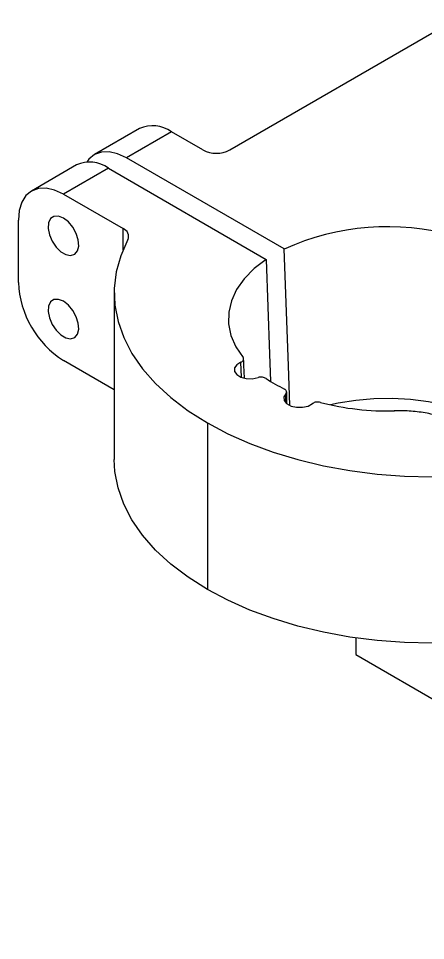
# Model space of a CAD drawing. Header units: millimetres. Extents: x -190 to 12889, y -227 to 3957.
# Drawn here: x 2743.5 to 2807.5, y 1906 to 2050.7 of the extents above; entities that cross this region are included whole.
import ezdxf

# ---------------------------------------------------------------- set-up
doc = ezdxf.new("R2010")
doc.units = ezdxf.units.MM
doc.header["$LTSCALE"] = 0.7
doc.layers.get('0').update_dxf_attribs({"color": 255})

# ---------------------------------------------------------------- blocks, each defined once
blk = doc.blocks.new('z')
at = {"color": 30}
for p, q in [((2565.3, 2397.43), (2601.06, 2418.07)), ((2551.11, 2400.78), (2544.04, 2396.7)), ((2556.11, 2400.29), (2549.04, 2396.2)), ((2561.06, 2397.43), (2556.11, 2400.29)), ((2573.84, 2381.88), (2549.04, 2396.2)), ((2541.21, 2395.07), (2534.14, 2390.98)), ((2546.21, 2394.57), (2539.14, 2390.49)), ((2546.21, 2394.57), (2571.02, 2380.25)), ((2539.14, 2390.49), (2548.52, 2385.07)), ((2532.07, 2376.61), (2532.07, 2386.41)), ((2548.52, 2381.76), (2548.52, 2385.07)), ((2547.12, 2374.98), (2547.12, 2348.85)), ((2547.12, 2359.75), (2539.14, 2364.36)), ((2567.11, 2361.75), (2567.04, 2364.11)), ((2574.28, 2357.58), (2574.24, 2359.45)), ((2574.12, 2357.76), (2574.09, 2359.16)), ((2561.77, 2354.57), (2561.77, 2328.44)), ((2585.1, 2320.83), (2585.1, 2318.22)), ((2585.1, 2318.22), (2662.88, 2273.32))]:
    blk.add_line(p, q, dxfattribs=at)
at = {"color": 30, "flags": 128}
for points in [[(2549.04, 2396.2), (2547.66, 2396.84), (2546.33, 2397.14), (2545.11, 2397.1), (2544.04, 2396.7), (2543.16, 2395.97), (2542.83, 2395.53)], [(2539.14, 2390.49), (2537.76, 2391.13), (2536.43, 2391.43), (2535.21, 2391.38), (2534.14, 2390.98), (2533.26, 2390.25), (2532.61, 2389.22), (2532.2, 2387.92), (2532.07, 2386.41)], [(2539.14, 2386.73), (2538.36, 2387.03), (2537.66, 2387), (2537.13, 2386.64), (2536.81, 2385.98), (2536.74, 2385.11), (2536.94, 2384.11), (2537.37, 2383.1), (2538, 2382.18), (2538.74, 2381.45), (2539.54, 2380.99), (2540.28, 2380.85), (2540.91, 2381.06), (2541.34, 2381.57), (2541.54, 2382.34), (2541.47, 2383.29), (2541.15, 2384.31), (2540.62, 2385.29), (2539.92, 2386.13), (2539.14, 2386.73)], [(2549.27, 2383.35), (2548.16, 2380.83), (2547.45, 2378.27), (2547.14, 2375.68), (2547.23, 2373.08), (2547.73, 2370.5), (2548.62, 2367.96), (2549.91, 2365.47), (2551.58, 2363.06), (2553.62, 2360.75), (2556.01, 2358.55), (2558.73, 2356.48), (2561.77, 2354.57)], [(2574.72, 2357.35), (2574.5, 2363.53), (2573.84, 2381.88)], [(2571.02, 2380.25), (2569.12, 2378.79), (2567.56, 2377.2), (2566.36, 2375.51), (2565.54, 2373.75), (2565.12, 2371.94), (2565.09, 2370.11), (2565.46, 2368.3), (2566.22, 2366.53), (2567.37, 2364.83)], [(2571.02, 2380.25), (2571.55, 2365.39), (2571.7, 2361.15)], [(2539.14, 2373.67), (2538.36, 2373.97), (2537.66, 2373.94), (2537.13, 2373.57), (2536.81, 2372.92), (2536.74, 2372.05), (2536.94, 2371.05), (2537.37, 2370.03), (2538, 2369.11), (2538.74, 2368.38), (2539.54, 2367.93), (2540.28, 2367.79), (2540.91, 2367.99), (2541.34, 2368.51), (2541.54, 2369.28), (2541.47, 2370.23), (2541.15, 2371.25), (2540.62, 2372.23), (2539.92, 2373.07), (2539.14, 2373.67)], [(2567.04, 2364.11), (2566.38, 2363.72), (2566.03, 2363.21), (2566.03, 2362.67), (2566.38, 2362.16), (2567.03, 2361.76), (2567.89, 2361.53), (2568.83, 2361.51), (2569.73, 2361.68)], [(2574.09, 2359.16), (2573.79, 2358.65), (2573.83, 2358.1), (2574.23, 2357.6), (2574.92, 2357.23), (2575.8, 2357.03), (2576.74, 2357.03), (2577.62, 2357.23), (2578.3, 2357.61)], [(2608.47, 2353.34), (2608.42, 2353.37), (2606.46, 2354.6), (2604.26, 2355.69), (2601.85, 2356.6), (2599.26, 2357.35), (2596.53, 2357.9), (2593.71, 2358.26), (2590.83, 2358.42), (2587.94, 2358.37), (2585.08, 2358.12), (2582.3, 2357.67), (2581.13, 2357.41)], [(2561.77, 2354.57), (2564.98, 2352.87), (2568.44, 2351.33), (2572.12, 2349.98), (2575.99, 2348.82), (2580.02, 2347.85), (2584.18, 2347.1), (2588.44, 2346.55), (2592.76, 2346.22), (2597.12, 2346.11), (2601.48, 2346.22), (2605.81, 2346.55), (2610.06, 2347.1), (2614.22, 2347.85), (2618.25, 2348.82), (2622.12, 2349.98), (2625.8, 2351.33), (2629.26, 2352.87), (2632.48, 2354.57)], [(2561.77, 2328.44), (2558.73, 2330.35), (2556.01, 2332.42), (2553.62, 2334.62), (2551.58, 2336.93), (2549.91, 2339.34), (2548.62, 2341.83), (2547.73, 2344.37), (2547.23, 2346.95), (2547.12, 2348.85)], [(2632.48, 2328.44), (2629.26, 2326.74), (2625.8, 2325.2), (2622.12, 2323.85), (2618.25, 2322.69), (2614.22, 2321.72), (2610.06, 2320.97), (2605.81, 2320.42), (2601.48, 2320.09), (2597.12, 2319.98), (2592.76, 2320.09), (2588.44, 2320.42), (2584.18, 2320.97), (2580.02, 2321.72), (2575.99, 2322.69), (2572.12, 2323.85), (2568.44, 2325.2), (2564.98, 2326.74), (2561.77, 2328.44)]]:
    blk.add_lwpolyline(points, dxfattribs=at)
at = {"color": 30}
for centre, radius, start, end in [((2553.18, 2396.2), 5.03, 54.3824, 114.3071), ((2563.18, 2401.52), 4.61, 242.6097, 297.3903), ((2543.28, 2390.48), 5.03, 54.3824, 114.3071), ((2548.07, 2383.85), 1.31, 337.3179, 69.6248), ((2590.15, 2345.61), 39.76, 74.811, 114.2008), ((2547.42, 2377.31), 15.37, 182.6055, 237.3945), ((2584.18, 2381.07), 23.55, 235.9481, 244.0572), ((2589.97, 2397.69), 41.23, 255.3488, 271.6472)]:
    blk.add_arc(centre, radius, start, end, dxfattribs=at)
for points, knots in [([(2567.04, 2364.11), (2567.12, 2364.16), (2567.3, 2364.24), (2567.44, 2364.42), (2567.49, 2364.63), (2567.41, 2364.76), (2567.37, 2364.83)], [0, 0, 0, 0, 0.243333, 0.486669, 0.729905, 1, 1, 1, 1]), ([(2567.59, 2361.62), (2567.59, 2361.74), (2567.54, 2362.73), (2567.5, 2363.72), (2567.47, 2364.59)], [0, 0, 0, 0, 0.120998, 1, 1, 1, 1]), ([(2570.99, 2361.56), (2570.91, 2361.6), (2570.75, 2361.69), (2570.42, 2361.76), (2570.08, 2361.77), (2569.85, 2361.72), (2569.74, 2361.69), (2569.73, 2361.68)], [0, 0, 0, 0, 0.242749, 0.485492, 0.728372, 0.971466, 1, 1, 1, 1]), ([(2574.09, 2359.16), (2574.14, 2359.22), (2574.23, 2359.34), (2574.23, 2359.54), (2574.13, 2359.74), (2573.96, 2359.84), (2573.88, 2359.89)], [0, 0, 0, 0, 0.243333, 0.486669, 0.729905, 1, 1, 1, 1]), ([(2579.54, 2357.8), (2579.43, 2357.82), (2579.22, 2357.87), (2578.88, 2357.85), (2578.56, 2357.77), (2578.38, 2357.67), (2578.31, 2357.62), (2578.3, 2357.61)], [0, 0, 0, 0, 0.242749, 0.485492, 0.728372, 0.971466, 1, 1, 1, 1]), ([(2602.45, 2353.94), (2601.83, 2354.27), (2600.58, 2354.92), (2598.38, 2355.66), (2595.99, 2356.18), (2593.56, 2356.48), (2591.93, 2356.48), (2591.15, 2356.48)], [0, 0, 0, 0, 0.200577, 0.406969, 0.607546, 0.813951, 1, 1, 1, 1])]:
    blk.add_open_spline(points, degree=3, knots=knots, dxfattribs=at)

msp = doc.modelspace()

# ---------------------------------------------------------------- block references
msp.add_blockref('z', (211.4504, -367.3204))

doc.saveas('drawing.dxf')
